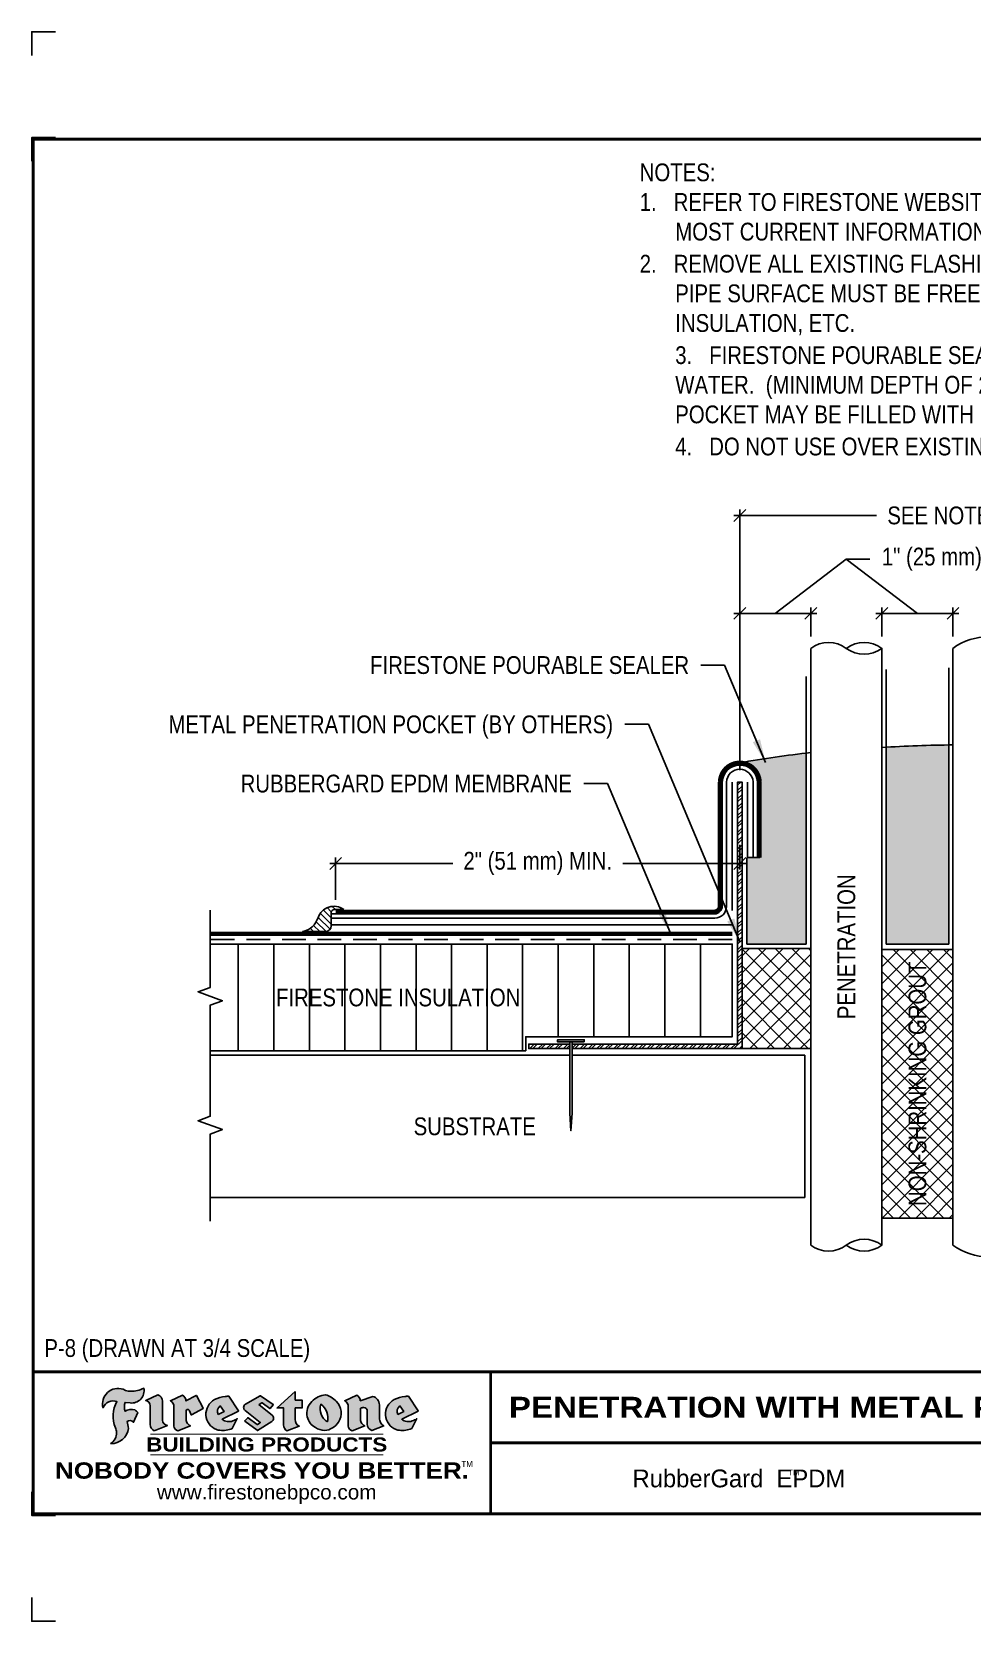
# Model space of a CAD drawing. Header units: inches. Extents: x 165.4 to 185.5, y -283.5 to -266.7.
# Drawn here: x 165.45 to 175.37, y -283.49 to -266.73 of the extents above; entities that cross this region are included whole.
import ezdxf
from ezdxf.enums import TextEntityAlignment as Align

# ---------------------------------------------------------------- set-up
doc = ezdxf.new("R2010")
doc.units = ezdxf.units.IN
doc.header["$MEASUREMENT"] = 0
doc.linetypes.add('HIDDEN', pattern=[0.375, 0.25, -0.125])
doc.layers.get('0').update_dxf_attribs({"linetype": 'CONTINUOUS'})
doc.layers.get('DEFPOINTS').update_dxf_attribs({"linetype": 'CONTINUOUS'})
for name, color, linetype in [('FSBP-ACCESSORY-OTHER', 7, 'CONTINUOUS'), ('FSBP-ADHESIVE', 1, 'HIDDEN'), ('FSBP-ANNO-NOTE', 7, 'CONTINUOUS'), ('FSBP-INSULATION', 7, 'CONTINUOUS'), ('FSBP-MEMBRANE', 7, 'CONTINUOUS'), ('FSBP-OTHER', 7, 'CONTINUOUS'), ('FSBP-SEALANTS', 1, 'CONTINUOUS'), ('FSBP-SUBSTRATE-GENERIC', 9, 'CONTINUOUS'), ('FSBP-TTLB', 7, 'CONTINUOUS'), ('FSBP-TTLB-BORDER', 7, 'CONTINUOUS'), ('FSBP-TTLB-TEXT', 7, 'CONTINUOUS')]:
    doc.layers.add(name, color=color, linetype=linetype)
doc.styles.add('FSBP_ARIAL', font='arial.ttf')
doc.styles.add('FSBP_ARIAL_BOLD', font='')
doc.styles.add('FSBP_ARIAL_NAR', font='ARIALN.TTF')
doc.styles.add('FSBP_BANKGOTHIC', font='bgothm.ttf')
doc.styles.get('FSBP_ARIAL_BOLD').set_extended_font_data('Arial Black')
doc.linetypes.add('ZIGZAG', pattern='A,0.0001,-0.2,[131,ltypeshp.shx,S=0.2,R=0,X=-0.2,Y=0],-0.4,[131,ltypeshp.shx,S=0.2,R=180,X=0.2,Y=0],-0.2', length=0.8001)
doc.dimstyles.new('FSBP-DIM', dxfattribs={"dimtxt": 0.1875, "dimasz": 0.125, "dimexe": 0.0625, "dimexo": 0.125, "dimgap": 0.125, "dimtad": 0, "dimdec": 0, "dimzin": 1, "dimdsep": 46, "dimlunit": 4, "dimtxsty": 'FSBP_ARIAL_NAR', "dimblk": 'OBLIQUE', "dimcen": 0.09375, "dimdle": 0.0625, "dimclrd": 256, "dimclre": 256, "dimclrt": 256, "dimadec": 0, "dimazin": 0, "dimtfac": 1, "dimtdec": 0, "dimtmove": 1, "dimatfit": 3, "dimfxl": 1, "dimtolj": 1, "dimtzin": 0, "dimlwd": -1, "dimlwe": -1, "dimarcsym": 0})
doc.dimstyles.new('FSBP-LEADER', dxfattribs={"dimtxt": 0.1875, "dimasz": 0.25, "dimexe": 0.0625, "dimexo": 0.125, "dimgap": 0.125, "dimtad": 0, "dimtih": 1, "dimtoh": 1, "dimdec": 4, "dimzin": 0, "dimdsep": 46, "dimlunit": 4, "dimtxsty": 'FSBP_ARIAL_NAR', "dimcen": 0.09375, "dimclrd": 256, "dimclre": 256, "dimclrt": 256, "dimadec": 0, "dimazin": 0, "dimtfac": 1, "dimtdec": 4, "dimtofl": 0, "dimtmove": 0, "dimatfit": 3, "dimfxl": 1, "dimtolj": 1, "dimtzin": 0, "dimlwd": -1, "dimlwe": -1, "dimarcsym": 0})

# ---------------------------------------------------------------- blocks, each defined once
blk = doc.blocks.new('TTLB-EPDM_1')
at = {"layer": 'FSBP-TTLB-TEXT'}
h = blk.add_hatch(color=1, dxfattribs=at)
edge = h.paths.add_edge_path()
edge.add_arc((1.037309769669573, -0.1982514792917306), 0.1319107607348553, 264.0410451462098, 370.3106169565175)
edge.add_arc((1.027551646585694, 0.1214293576525799), 0.3273056962876235, 270.05058356628535, 295.23459397187514, ccw=False)
edge.add_arc((1.022801957313345, -0.06680179986895154), 0.1391656561713503, 249.3281275763668, 272.0749124149863, ccw=False)
edge.add_line((0.9736743133014443, -0.1970076156048179), (0.9474927838574558, -0.1852745150568325))
edge.add_arc((0.8939498971398288, -0.3394262635682071), 0.1631857907024099, 70.84590087378872, 194.3325259843273)
edge.add_arc((0.8444260109029493, -0.4259936440910768), 0.1179914261095279, 70.96950098067128, 156.9641407594482, ccw=False)
edge.add_arc((1.153141409296894, -0.4684497516079468), 0.3110405457095052, 150.3231137483159, 203.2084295854517)
edge.add_arc((0.7562495500622943, -0.6412608153899899), 0.1218587156617311, 0.8849157075190988, 24.34668939894999, ccw=False)
edge.add_arc((0.7493781665697374, -0.6475258110744375), 0.1289731377238325, -58.36655102076742, 3.6216782311386737, ccw=False)
edge.add_arc((0.8256699029544474, -0.5792158350996106), 0.1783301886510354, 267.2205474105585, 354.1381621173521)
edge.add_arc((0.7903121048625305, -0.6011409294291745), 0.212787892960859, 0.9996158580669322, 21.00503380861244)
edge.add_arc((1.01880712263941, -0.5666691048185161), 0.05136395668415847, 40.82117713173261, 125.52727787225791, ccw=False)
edge.add_line((1.057676976260041, -0.5330924682126437), (1.102776947655911, -0.4308018311949837))
edge.add_arc((1.040858222524664, -0.4699705673995949), 0.07326744446031509, 32.31675181867256, 66.31481236598174)
edge.add_arc((1.032262518825329, -0.5063316993097662), 0.1102246948011782, 69.8179132332389, 125.254734720681)
edge.add_arc((1.127708877207287, -0.368959353531244), 0.1659710644737306, 164.1569669952081, 196.5811013160487, ccw=False)
edge.add_line((0.9680425188342383, -0.3236487780942383), (1.023615334387159, -0.3294494641845773))
h = blk.add_hatch(color=1, dxfattribs=at)
edge = h.paths.add_edge_path()
edge.add_line((1.275239419159561, -0.6223407783464694), (1.415345367376062, -0.5660418822574371))
edge.add_arc((1.421019305783958, -0.5090099247487757), 0.05731350411836949, 181.9717871001989, 264.31851000495806, ccw=False)
edge.add_line((1.363739737527226, -0.5109819325197265), (1.363412352251203, -0.3102363679013962))
edge.add_arc((1.294263659668751, -0.3103491388303989), 0.06914878453844908, 0.0934405599591014, 72.42834396969012)
edge.add_line((1.315139561173908, -0.2444268274366692), (1.186839444240604, -0.3024209471341379))
edge.add_arc((1.175246268095289, -0.3585110609420917), 0.05727567197445628, -0.017399788185912257, 78.322067691347, ccw=False)
edge.add_line((1.232521937428658, -0.3585284546236807), (1.232574268422297, -0.555126496687123))
edge.add_arc((1.305699496415486, -0.5558575689677219), 0.07312888236350451, 179.4272023230205, 245.3845503102953)
h = blk.add_hatch(color=1, dxfattribs=at)
edge = h.paths.add_edge_path()
edge.add_line((1.792026821926584, -0.3839679064720229), (1.722158956877934, -0.2518542302253621))
edge.add_arc((1.720119655279638, -0.2529327078887852), 0.002306916790721817, 27.87197133405656, 117.3766794470751)
edge.add_line((1.719058846382097, -0.250884159729182), (1.610638460368705, -0.3070279753467702))
edge.add_arc((1.547088841662962, -0.3061026658494403), 0.06355635479880145, 359.165808011073, 425.8793658831422)
edge.add_line((1.573061729235633, -0.2480956029480268), (1.446879247402876, -0.3051325108639702))
edge.add_arc((1.407812067100189, -0.370357133046621), 0.07602957263902092, -3.441403975725109, 59.07992244284969, ccw=False)
edge.add_line((1.483704536400296, -0.3749210150788969), (1.483704536400296, -0.5723838140635706))
edge.add_arc((1.54053746518044, -0.568254406115083), 0.05698275005415228, 184.1557352478595, 255.3066498366543)
edge.add_line((1.526084036778343, -0.6233736605654059), (1.657291340682093, -0.570650514527486))
edge.add_arc((1.688298576827198, -0.5021390388423987), 0.0752015358480571, 207.5160880841914, 245.649226723163, ccw=False)
edge.add_arc((1.721050197024907, -0.4914488168456328), 0.1093332836229113, 179.4823365255141, 204.5537900001094, ccw=False)
edge.add_line((1.611721375809452, -0.4904610114968335), (1.611721375809452, -0.4126404716788983))
edge.add_arc((1.628589765097195, -0.414159299036043), 0.01693662875851176, 28.356188110622725, 174.8549701683585, ccw=False)
edge.add_arc((1.627340435522395, -0.4197189881350504), 0.02111886817708033, 22.216893572439517, 40.10213956426492, ccw=False)
edge.add_line((1.646891420738257, -0.4117336534413738), (1.666638796144639, -0.4549750258192233))
edge.add_arc((1.668737246926742, -0.4540167099035481), 0.002306916790685496, 204.545128184284, 299.6323508190091)
edge.add_line((1.669877862091766, -0.4560219186518992), (1.791128135493295, -0.3870515928837648))
edge.add_line((1.791128135493295, -0.3870515928837648), (1.792026821926584, -0.3839679064720229))
h = blk.add_hatch(color=1, dxfattribs=at)
h.paths.add_polyline_path([(2.063388732080512, -0.2583237030618903, 0.02524281661523788), (2.025024361750752, -0.2610532129309178, 0.1213611957758757), (1.901773912052249, -0.3008158885520373, 0.6151668103976068), (1.93274136141747, -0.6099060679591872, 0.05306812109568645), (1.967936229862175, -0.617865745600497, 0.1150932231766138), (2.099126721549737, -0.5994933789882708), (2.151195569562105, -0.4944891916583316, -0.08755405562188731), (2.104230609512001, -0.5187113292177372, -0.265591761123442), (1.992692314386659, -0.5010701623316862), (2.165347897647223, -0.4141184325909109, 0.4518949533370738), (2.166222728871162, -0.4107679608846269)])
h.paths.add_polyline_path([(2.014217313945437, -0.4188965037300676), (1.951113654018855, -0.4515330109460507, -0.3720533890450154), (1.973177450672722, -0.3607130665457561)], flags=16)
h = blk.add_hatch(color=1, dxfattribs=at)
edge = h.paths.add_edge_path()
edge.add_arc((2.260407392426802, -0.3775796671688782), 0.04152450223225729, 123.20805433950699, 232.2027298779723, ccw=False)
edge.add_line((2.237665217914071, -0.3428366421988329), (2.393535971665983, -0.2540943745380986))
edge.add_arc((2.394677353533142, -0.2560991469722482), 0.002306916790741334, 55.64644466176611, 119.65426054492559, ccw=False)
edge.add_line((2.395979141996861, -0.2541946229174954), (2.531809646140459, -0.3470380726374032))
edge.add_arc((2.530468902927946, -0.3489153772789875), 0.002306916790700397, -42.731101238422525, 54.4661353739603, ccw=False)
edge.add_line((2.532163440279987, -0.3504807552658491), (2.498457913851155, -0.3869673252714421))
edge.add_arc((2.496763376499139, -0.3854019472845934), 0.002306916790672934, 233.7527076894875, 317.26889876138785, ccw=False)
edge.add_line((2.495399362263356, -0.38726241234572), (2.413849913492982, -0.3274738082119626))
edge.add_arc((2.412485899257181, -0.3293342732731342), 0.002306916790720064, 53.75270768979358, 124.4135619297835)
edge.add_line((2.41118211687575, -0.3274311136421062), (2.382933981293377, -0.346782838468144))
edge.add_arc((2.38423776367478, -0.3486859980991606), 0.002306916790694898, 124.4135619293799, 231.8459020253626)
edge.add_line((2.382812599816248, -0.3505000469010184), (2.519899969301207, -0.4581994452042721))
edge.add_arc((2.494247019847682, -0.4908523236374461), 0.04152450223225742, -55.21225898295222, 51.84590202520428, ccw=False)
edge.add_line((2.517938320565804, -0.5249552055672808), (2.364434947484597, -0.6179520922513717))
edge.add_arc((2.36323960192349, -0.6159790200102006), 0.002306916790726996, 233.2955624372927, 301.20872157023314, ccw=False)
edge.add_line((2.361860787187538, -0.6178285429225383), (2.231266621301074, -0.5204709167214361))
edge.add_arc((2.232647938930649, -0.5186232623475259), 0.002306916790697672, 135.5134179846393, 233.21798691998708, ccw=False)
edge.add_line((2.231002150870836, -0.5170067083764565), (2.262839375599356, -0.4845937328397696))
edge.add_arc((2.264485163659225, -0.4862102868108537), 0.002306916790748497, 53.0352839999411, 135.513417985369, ccw=False)
edge.add_line((2.265872365996302, -0.4843670465239001), (2.361834678328762, -0.5565872257804898))
edge.add_arc((2.363221880665761, -0.5547439854936304), 0.002306916790627066, 233.0352840000685, 302.2362632414394)
edge.add_line((2.36445241715569, -0.5566953042850713), (2.39428499383348, -0.5378823484768844))
edge.add_arc((2.393054457343549, -0.5359310296853765), 0.002306916790685166, 302.2362632406177, 412.2027298768422)
edge.add_line((2.394468296066179, -0.5341081404551886), (2.234958295420142, -0.4103916733127022))
h = blk.add_hatch(color=1, dxfattribs=at)
edge = h.paths.add_edge_path()
edge.add_line((2.763460561272041, -0.2072496393923444), (2.763460561272041, -0.2969520779963801))
edge.add_arc((2.765767478062699, -0.2969520779963943), 0.00230691679065842, 179.9999999996471, 269.9999999996471)
edge.add_line((2.765767478062685, -0.2992589947870528), (2.835417693520355, -0.2992589947870528))
edge.add_arc((2.835417693520355, -0.3015659115777538), 0.002306916790701052, 0, 90, ccw=False)
edge.add_line((2.837724610311056, -0.3015659115777538), (2.837724610311056, -0.3790761307453892))
edge.add_arc((2.83541769352037, -0.3790761307453749), 0.002306916790686842, 269.99999999964706, 359.99999999964706, ccw=False)
edge.add_line((2.835417693520355, -0.3813830475360618), (2.765767478062685, -0.3813830475360618))
edge.add_arc((2.765767478062699, -0.3836899643267202), 0.00230691679065842, 90.00000000035294, 180.0000000003529)
edge.add_line((2.763460561272041, -0.3836899643267344), (2.763460561272041, -0.5033995910642801))
edge.add_arc((2.836735953378943, -0.5071368822038516), 0.07337063740681413, 177.0802527808789, 245.3249543133826)
edge.add_line((2.806105814540615, -0.5738080530967267), (2.674529557384915, -0.6226036013049594))
edge.add_arc((2.708610405062069, -0.564298408791804), 0.06753517344606039, 177.0345319916277, 239.6926428024901, ccw=False)
edge.add_line((2.641165668230087, -0.560804539009709), (2.641165668230087, -0.3836899643267344))
edge.add_arc((2.638858751439429, -0.3836899643267202), 0.00230691679065842, 359.9999999996471, 449.999999999647)
edge.add_line((2.638858751439443, -0.3813830475360618), (2.572857950769389, -0.3813830475360618))
edge.add_line((2.572857950769389, -0.3813830475360618), (2.763460561272041, -0.2072496393923444))
h = blk.add_hatch(color=1, dxfattribs=at)
edge = h.paths.add_edge_path(flags=16)
edge.add_arc((2.940363509127394, -0.4847985213681437), 0.1684614578629418, 344.5558804047865, 417.0140046669545)
edge.add_arc((3.194458079644619, -0.3883534532477785), 0.1684614578629414, 164.5558804047864, 237.0140046669546)
edge = h.paths.add_edge_path()
edge.add_arc((3.069375116502199, -0.4399344555144872), 0.1828726885096673, 136.0914512150047, 191.213418978326)
edge.add_arc((3.064939550433406, -0.4318234379590333), 0.1803148804748503, 194.0167254156723, 240.6663730831859)
edge.add_arc((3.098047041778981, -0.3845058757092554), 0.2378525180183701, 239.2975390661776, 264.2889872773176)
edge.add_arc((3.04884478212623, -0.4190232383793012), 0.203760689247156, 277.1986764832036, 326.503572961274)
edge.add_arc((3.077739326803546, -0.4341046616465112), 0.171374865791709, 325.3768876809902, 406.3828327799087)
edge.add_arc((3.011839488065919, -0.4896144380417797), 0.2571945645850002, 44.28462553519766, 73.82901434867304)
edge.add_arc((3.117152499586992, -0.4983433120546693), 0.2579560664039132, 97.50292863483666, 134.1039137579027)
h = blk.add_hatch(color=1, dxfattribs=at)
edge = h.paths.add_edge_path()
edge.add_line((3.322690228557462, -0.5721896537377091), (3.322690228557462, -0.3749210150788969))
edge.add_arc((3.246797759257384, -0.3703571330465745), 0.076029572638996, 356.5585960242387, 419.0799224428129)
edge.add_line((3.285864939560099, -0.3051325108639702), (3.412047421392799, -0.2480956029480268))
edge.add_arc((3.386074533820159, -0.3061026658494941), 0.06355635479883807, 0.3962622833877276, 65.87936588318718, ccw=False)
edge.add_line((3.449629368605429, -0.3056631084210863), (3.580526418688805, -0.2593848434574539))
edge.add_arc((3.555744121700958, -0.3530904070730321), 0.09692726601172152, 2.366977007666776, 75.18615851992018, ccw=False)
edge.add_line((3.652588689330287, -0.3490873311063041), (3.652588689330287, -0.4883770011386872))
edge.add_arc((3.761877549389556, -0.4914934052703811), 0.1093332836229047, 178.3666365323574, 204.5537900000422)
edge.add_arc((3.729125929191727, -0.5021836272670953), 0.07520153584796169, 207.5160880841711, 245.2240541443093)
edge.add_line((3.697611150971852, -0.5704631245385627), (3.572585913552643, -0.6207021253773775))
edge.add_arc((3.59534718600759, -0.5526356419907701), 0.07177131519198746, 180.3328587115751, 251.51018566665869, ccw=False)
edge.add_line((3.523577081955409, -0.5530525936986663), (3.523577081955409, -0.4153032515383615))
edge.add_arc((3.486319529276879, -0.4148773504126441), 0.0372599868942854, 359.3450650296066, 449.0500281941028)
edge.add_arc((3.482769874121713, -0.4419622099033496), 0.06447454900600783, 86.29402372314017, 119.8211331593848)
edge.add_line((3.450707067966732, -0.3860252459975726), (3.450707067966732, -0.4904610114968335))
edge.add_arc((3.560035889182251, -0.491448816845647), 0.1093332836229751, 179.4823365255069, 204.5537900001023)
edge.add_arc((3.527284268984408, -0.5021390388424952), 0.07520153584796385, 207.5160880841699, 245.6492267231416)
edge.add_line((3.496277032839316, -0.570650514527486), (3.365069728935509, -0.6233736605654059))
edge.add_arc((3.37950248606194, -0.5682868177318081), 0.05694615642555727, 183.9298782390169, 255.318496325343, ccw=False)
h = blk.add_hatch(color=1, dxfattribs=at)
h.paths.add_polyline_path([(3.957695472291277, -0.2583237030618903, 0.02524281661523822), (3.919331101961575, -0.2610532129309178, 0.1085638477195505), (3.807890832595604, -0.2939221658134414, 0.6425897848490651), (3.827048101628293, -0.6099060679591872, 0.05306812109569052), (3.862242970072884, -0.617865745600497, 0.1150932231766133), (3.993433461760503, -0.5994933789882708), (4.045502309772871, -0.4944891916583316, -0.08755405562189084), (3.998537349722767, -0.5187113292177372, -0.2655917611234366), (3.886999054597368, -0.5010701623316862), (4.059654637857989, -0.4141184325909109, 0.4518949533370731), (4.060529469081928, -0.4107679608846269)])
h.paths.add_polyline_path([(3.90852405415626, -0.4188965037300676), (3.845420394229677, -0.4515330109460507, -0.3720533890450147), (3.867484190883488, -0.3607130665457561)], flags=16)
at = {"layer": 'DEFPOINTS', "linetype": 'Continuous', "ltscale": 1.75}
for points in [[(-0.015625, 13.88083333333333), (-0.015625, 14.13083333333333), (0.234375, 14.13083333333333)], [(-0.015625, -2.380833333333342), (-0.015625, -2.630833333333342), (0.234375, -2.630833333333342)]]:
    blk.add_lwpolyline(points, dxfattribs=at)
at = {"layer": 'DEFPOINTS', "color": 1}
for points in [[(0.234375, 13.015625), (-0.015625, 13.015625), (-0.015625, 12.765625)], [(0.234375, -1.515625), (-0.015625, -1.515625), (-0.015625, -1.265625)]]:
    blk.add_lwpolyline(points, dxfattribs=at)
at = {"layer": 'FSBP-TTLB', "const_width": 0.03125}
for points in [[(0, 0), (0, -1.5), (20, -1.5), (20, 0), (0, 0)], [(4.825208527206769, 0), (4.825208527206769, -0.75)], [(4.825208527206769, -0.75), (15.84028770518938, -0.75)], [(4.825208527206769, -0.75), (4.825208527206769, -1.5)]]:
    blk.add_lwpolyline(points, dxfattribs=at)
at = {"layer": 'FSBP-TTLB-BORDER', "const_width": 0.03125}
blk.add_lwpolyline([(20, 0), (20, 13), (0, 13), (0, 0)], dxfattribs=at)
at = {"layer": 'FSBP-TTLB-TEXT', "color": 1}
blk.add_line((0.7358432058323388, -0.379822754145593), (0.7358432058323388, -0.379822754145593), dxfattribs=at)
for points in [[(1.023615323725323, -0.3294494630716969, 0.5000510906601082), (1.167090420776901, -0.1746414942047778, -0.1103304102359608), (1.027840608309816, -0.2058762110801382, -0.09957876667165425), (0.9736743133014443, -0.1970076156048179), (0.9474927838574558, -0.1852745150568325, 0.5978159689075124), (0.7358432058323388, -0.379822754145593, -0.3938834584182213), (0.8828996422548698, -0.3144510229727047, 0.2349406564350952), (0.86727108227484, -0.5910237178633082, -0.1027304183841549), (0.8780937320133262, -0.6393788197974146, -0.2772692352614086), (0.8170223912655956, -0.7573362346216896, 0.3985429150902959), (1.003067614090241, -0.5974286950643517, 0.0875124847930418), (0.9889600163401155, -0.5248671157293501, -0.3874031597924062), (1.057676976260041, -0.5330924682126437), (1.102776947655911, -0.4308018311949837, 0.1494423498871741), (1.07029056398062, -0.4028746979725923, 0.2467195073738216), (0.9686394281704906, -0.4163228904100862, -0.1424285161541127), (0.9680425188342383, -0.3236487780942383), (1.023615334387159, -0.3294494641845773)], [(2.166222728871162, -0.4107679608846269), (2.063388732080512, -0.2583237030618903, 0.02524281661523788), (2.025024361750752, -0.2610532129309178, 0.1085638477195265), (1.913584092384895, -0.2939221658134414, 0.6425897848491228), (1.93274136141747, -0.6099060679591872, 0.05306812109568648), (1.967936229862175, -0.617865745600497, 0.1150932231766137), (2.099126721549737, -0.5994933789882708), (2.151195569562105, -0.4944891916583316, -0.0875540556218873), (2.104230609512001, -0.5187113292177372, -0.2655917611234418), (1.992692314386659, -0.5010701623316862), (2.165347897647223, -0.4141184325909109)], [(2.763460561272041, -0.2072496393923444), (2.763460561272041, -0.2969520779963801, 0.4142135623730958), (2.765767478062685, -0.2992589947870528), (2.835417693520355, -0.2992589947870528, -0.414213562373095), (2.837724610311056, -0.3015659115777538), (2.837724610311056, -0.3790761307453892, -0.4142135623730938), (2.835417693520355, -0.3813830475360618), (2.765767478062685, -0.3813830475360618, 0.4142135623730958), (2.763460561272041, -0.3836899643267344), (2.763460561272041, -0.5033995910642801, 0.3068985753588853), (2.806105814540615, -0.5738080530967267), (2.674529557384915, -0.6226036013049594, -0.2804194150632976), (2.641165668230087, -0.560804539009709), (2.641165668230087, -0.3836899643267344, 0.414213562373095), (2.638858751439443, -0.3813830475360618), (2.572857950769389, -0.3813830475360618), (2.763460561272041, -0.2072496393923444)], [(4.060529469081928, -0.4107679608846269), (3.957695472291277, -0.2583237030618903, 0.02524281661523788), (3.919331101961575, -0.2610532129309178, 0.1085638477195265), (3.807890832595604, -0.2939221658134414, 0.6425897848491228), (3.827048101628293, -0.6099060679591872, 0.05306812109568648), (3.862242970072884, -0.617865745600497, 0.1150932231766137), (3.993433461760503, -0.5994933789882708), (4.045502309772871, -0.4944891916583316, -0.0875540556218873), (3.998537349722767, -0.5187113292177372, -0.2655917611234418), (3.886999054597368, -0.5010701623316862), (4.059654637857989, -0.4141184325909109)], [(4.059654637857989, -0.4141184325909109, 0.4518949533370731), (4.060529469081928, -0.4107679608846269, 0.4518949533370731)]]:
    blk.add_lwpolyline(points, format="xyb", dxfattribs=at)
for points in [[(1.275239419159561, -0.6223407783464694), (1.415345367376062, -0.5660418822574371, -0.3756100036733062), (1.363739737527226, -0.5109819325197265), (1.363412352251203, -0.3102363679013962, 0.3265360292958048), (1.315139561173908, -0.2444268274366692), (1.186839444240604, -0.3024209471341379, -0.3557863980845349), (1.232521937428658, -0.3585284546236807), (1.232574268422297, -0.555126496687123, 0.2960110723418457)], [(1.792026821926584, -0.3839679064720229), (1.722158956877934, -0.2518542302253621, 0.4116839150163434), (1.719058846382097, -0.250884159729182), (1.610638460368705, -0.3070279753467702, 0.2996033003794034), (1.573061729235633, -0.2480956029480268), (1.446879247402876, -0.3051325108639702, -0.2797757560995365), (1.483704536400296, -0.3749210150788969), (1.483704536400296, -0.5723838140635706, 0.320828638474519), (1.526084036778343, -0.6233736605654059), (1.657291340682093, -0.570650514527486, -0.1679398621276611), (1.621603752698661, -0.5368819723450571, -0.1098333365370753), (1.611721375809452, -0.4904610114968335), (1.611721375809452, -0.4126404716788983, -0.743334502655012), (1.64349420176768, -0.4061152228778298, -0.07819791644735608), (1.646891420738257, -0.4117336534413738), (1.666638796144639, -0.4549750258192233, 0.4404648714563479), (1.669877862091766, -0.4560219186518992), (1.791128135493295, -0.3870515928837648)], [(2.234958295420142, -0.4103916733127022, -0.5150044486718882), (2.237665217914071, -0.3428366421988329), (2.393535971665983, -0.2540943745380986, -0.2867822934100265), (2.395979141996861, -0.2541946229174954), (2.531809646140459, -0.3470380726374032, -0.4515027974650387), (2.532163440279987, -0.3504807552658491), (2.498457913851155, -0.3869673252714421, -0.3814439164929681), (2.495399362263356, -0.38726241234572), (2.413849913492982, -0.3274738082119626, 0.3184718635035665), (2.41118211687575, -0.3274311136421062), (2.382933981293377, -0.346782838468144, 0.5064094529656681), (2.382812599816248, -0.3505000469010184), (2.519899969301207, -0.4581994452042721, -0.5043597839115849), (2.517938320565804, -0.5249552055672808), (2.364434947484597, -0.6179520922513717, -0.3053163970316367), (2.361860787187538, -0.6178285429225383), (2.231266621301074, -0.5204709167214361, -0.4541703869768119), (2.231002150870836, -0.5170067083764565), (2.262839375599356, -0.4845937328397696, -0.3762644290664977), (2.265872365996302, -0.4843670465239001), (2.361834678328762, -0.5565872257804898, 0.3114700032088108), (2.36445241715569, -0.5566953042850713), (2.39428499383348, -0.5378823484768844, 0.520381097387146), (2.394468296066179, -0.5341081404551886)], [(2.937624918725987, -0.3131105398334029, 0.2452625673097023), (2.889993533867141, -0.4754966266250307, 0.2064059665179019), (2.976604338974084, -0.5890186876871866, 0.1094800500670344), (3.074378098474654, -0.6211778035979165, 0.2185147641853038), (3.218764944843201, -0.5314757029352819, 0.3689489483072479), (3.195959963110113, -0.3100352223135445, 0.1296305888694145), (3.0834694040758, -0.242595816912754, 0.1610736375384317)], [(3.322690228557462, -0.5721896537377091), (3.322690228557462, -0.3749210150788969, 0.2797757560995341), (3.285864939560099, -0.3051325108639702), (3.412047421392799, -0.2480956029480268, -0.2937618496109166), (3.449629368605429, -0.3056631084210863), (3.580526418688805, -0.2593848434574539, -0.3288760160581939), (3.652588689330287, -0.3490873311063041), (3.652588689330287, -0.4883770011386872, 0.114762897203527), (3.662431105063263, -0.536926560769686, 0.166032965990522), (3.697611150971852, -0.5704631245385627), (3.572585913552643, -0.6207021253773775, -0.3209557512194564), (3.523577081955409, -0.5530525936986663), (3.523577081955409, -0.4153032515383615, 0.4127061514896111), (3.48693727661589, -0.3776224848030694, 0.1473421876160361), (3.450707067966732, -0.3860252459975726), (3.450707067966732, -0.4904610114968335, 0.1098333365370753), (3.460589444855941, -0.5368819723450855, 0.1679398621276611), (3.496277032839316, -0.570650514527486), (3.365069728935509, -0.6233736605654059, -0.3219729545308964), (3.322690228557462, -0.5721896537377091, 29.1476284739)], [(1.951113654018855, -0.4515330109460507), (2.014217313945437, -0.4188965037300676), (1.973177450672722, -0.3607130665457561, 0.3720533890450154)], [(3.10274193015772, -0.5296595419651595, 0.3271311138286319), (3.032079658614293, -0.3434924326507627, 0.3271311138286322)], [(3.845420394229677, -0.4515330109460507), (3.90852405415626, -0.4188965037300676), (3.867484190883488, -0.3607130665457561, 0.3720533890450154)]]:
    blk.add_lwpolyline(points, format="xyb", close=True, dxfattribs=at)
at = {"layer": 'FSBP-TTLB-TEXT', "const_width": 0.0078125}
for points in [[(1.233926579809207, -0.6584455781731435), (3.691229482685259, -0.6584455781731577)], [(1.233926579809207, -0.8761560960495984), (3.691229482685259, -0.8761560960495842)]]:
    blk.add_lwpolyline(points, dxfattribs=at)
at = {"layer": 'FSBP-TTLB-TEXT', "color": 1}
for centre, start, end in [((1.789987520328282, -0.3850463841354355), 299.6323508193319, 27.87197133380463), ((2.164310260790558, -0.412058050385383), 296.7304547840455, 34.00233684987403)]:
    blk.add_arc(centre, 0.00230691679068068, start, end, dxfattribs=at)
at = {"layer": 'FSBP-TTLB-TEXT', "lineweight": 18, "style": 'FSBP_ARIAL_BOLD'}
blk.add_text('BUILDING PRODUCTS', height=0.1484375, dxfattribs=at).set_placement((2.462578031247233, -0.7673008371113639), align=Align.MIDDLE_CENTER)
at = {"layer": 'FSBP-TTLB-TEXT', "color": 1}
for s, height, style, p in [('NOBODY COVERS YOU BETTER.', 0.171875, 'FSBP_ARIAL_BOLD', (2.412604263603384, -1.041650450587369)), ('TM', 0.0625, 'FSBP_BANKGOTHIC', (4.576671173373001, -0.9725745042934193))]:
    blk.add_text(s, height=height, dxfattribs=dict(at, style=style)).set_placement(p, align=Align.MIDDLE_CENTER)
at = {"layer": 'FSBP-TTLB-TEXT'}
for s, height, style, p in [('RubberGard  EPDM', 0.1875, 'FSBP_BANKGOTHIC', (7.443365678241776, -1.125)), ('TM', 0.0625, 'FSBP_BANKGOTHIC', (8.023397742165457, -1.062518816683806)), ('www.firestonebpco.com', 0.15625, 'FSBP_ARIAL', (2.462578031247233, -1.268657306740124))]:
    blk.add_text(s, height=height, dxfattribs=dict(at, style=style)).set_placement(p, align=Align.MIDDLE_CENTER)
for tag, height, style, p in [('MAXIMUM_WARRANTY', 0.1875, 'FSBP_ARIAL_BOLD', (18.03987100774941, 0.2240244307510579)), ('ACCPT_SYSTEMS', 0.21875, 'FSBP_ARIAL', (12.49438170418193, -1.125))]:
    blk.add_attdef(tag, text='', height=height, dxfattribs=dict(at, style=style)).set_placement(p, align=Align.MIDDLE_LEFT)
for tag, height, style, p in [('DETAIL_DESCP_LINE_1', 0.21875, 'FSBP_ARIAL_BOLD', (10.33118450231211, -0.3736318192489421)), ('ISSUE_REV_DATE', 0.21875, 'FSBP_ARIAL', (16.84069633627263, -0.7282559425942452)), ('DETAIL_NUMBER', 0.4375, 'FSBP_ARIAL', (18.91941590748775, -0.8931630692489421))]:
    blk.add_attdef(tag, text='', height=height, dxfattribs=dict(at, style=style)).set_placement(p, align=Align.MIDDLE_CENTER)
blk = doc.blocks.new('_OBLIQUE')
at = {"color": 0, "linetype": 'ByBlock'}
blk.add_line((-0.5, -0.5), (0.5, 0.5), dxfattribs=at)
blk = doc.blocks.new('*D4')
at = {"layer": 'DEFPOINTS', "color": 0, "transparency": 16777216}
for p in [(172.9163960577777, -272.8594348598785), (173.6643891964226, -273.2285848107795), (172.9163960577777, -274.6378954095821)]:
    blk.add_point(p, dxfattribs=at)
at = {"layer": 'FSBP-ANNO-NOTE', "transparency": 16777216}
for p, q in [((173.2903926271001, -272.8594348598785), (174.0393891964226, -272.2885938534405)), ((174.0393891964226, -272.2885938534405), (174.2893891964226, -272.2885938534405)), ((173.7268891964226, -272.8594348598785), (172.8538960577777, -272.8594348598785)), ((172.9163960577777, -274.5128954095821), (172.9163960577777, -272.7969348598785)), ((173.6643891964226, -273.1035848107795), (173.6643891964226, -272.7969348598785))]:
    blk.add_line(p, q, dxfattribs=at)
at = {"layer": 'FSBP-ANNO-NOTE', "transparency": 16777216, "xscale": 0.125, "yscale": 0.125, "zscale": 0.125, "rotation": 180}
blk.add_blockref('_OBLIQUE', (172.9163960577777, -272.8594348598785), dxfattribs=at)
at = {"layer": 'FSBP-ANNO-NOTE', "transparency": 16777216, "xscale": 0.125, "yscale": 0.125, "zscale": 0.125}
blk.add_blockref('_OBLIQUE', (173.6643891964226, -272.8594348598785), dxfattribs=at)
at = {"layer": 'FSBP-ANNO-NOTE', "transparency": 16777216, "insert": (174.4143891964226, -272.2885938534405), "char_height": 0.1875, "attachment_point": 4, "style": 'FSBP_ARIAL_NAR'}
blk.add_mtext('\\A1;1" (25 mm) MIN.', dxfattribs=at)
blk = doc.blocks.new('*D6')
at = {"layer": 'DEFPOINTS', "color": 0, "transparency": 16777216}
for p in [(172.9163960577777, -275.1770367649661), (172.9163960577777, -275.4962087246801), (168.6527370005076, -276.0058971925836)]:
    blk.add_point(p, dxfattribs=at)
at = {"layer": 'FSBP-ANNO-NOTE', "transparency": 16777216}
for p, q in [((172.9163960577777, -275.3020367649661), (172.9163960577777, -275.5587087246801)), ((168.5902370005076, -275.4962087246801), (169.8877597419666, -275.4962087246801)), ((168.6527370005076, -275.8808971925836), (168.6527370005076, -275.4337087246801)), ((172.9788960577777, -275.4962087246801), (171.6813733163186, -275.4962087246801))]:
    blk.add_line(p, q, dxfattribs=at)
at = {"layer": 'FSBP-ANNO-NOTE', "transparency": 16777216, "xscale": 0.125, "yscale": 0.125, "zscale": 0.125, "rotation": 180}
blk.add_blockref('_OBLIQUE', (168.6527370005076, -275.4962087246801), dxfattribs=at)
at = {"layer": 'FSBP-ANNO-NOTE', "transparency": 16777216, "xscale": 0.125, "yscale": 0.125, "zscale": 0.125}
blk.add_blockref('_OBLIQUE', (172.9163960577777, -275.4962087246801), dxfattribs=at)
at = {"layer": 'FSBP-ANNO-NOTE', "transparency": 16777216, "insert": (170.7845665291426, -275.4962087246801), "char_height": 0.1875, "attachment_point": 5, "style": 'FSBP_ARIAL_NAR'}
blk.add_mtext('\\A1;2" (51 mm) MIN.', dxfattribs=at)
blk = doc.blocks.new('FSBP_HOT-DIPPED-NAIL')
at = {"layer": 'FSBP-ACCESSORY-OTHER'}
blk.add_lwpolyline([(0, 0.1875), (0, -0.1875), (-0.03125, -0.1875), (-0.03125000000005684, 0.1875)], close=True, dxfattribs=at)
blk.add_lwpolyline([(0, 0.015625), (1, 0.015625), (1.25, 0), (1, -0.015625), (0, -0.015625)], dxfattribs=at)
blk = doc.blocks.new('*D7')
at = {"layer": 'DEFPOINTS', "color": 0, "transparency": 16777216}
for p in [(177.4123823350675, -271.8276258956722), (172.9163960577777, -274.6378954095821), (177.4123823350675, -274.6378954095821)]:
    blk.add_point(p, dxfattribs=at)
at = {"layer": 'FSBP-ANNO-NOTE', "transparency": 16777216}
for p, q in [((172.8538960577777, -271.8276258956722), (174.3563443464908, -271.8276258956722)), ((172.9163960577777, -274.5128954095821), (172.9163960577777, -271.7651258956722)), ((177.4748823350675, -271.8276258956722), (175.9724340463544, -271.8276258956722)), ((177.4123823350675, -274.5128954095821), (177.4123823350675, -271.7651258956722))]:
    blk.add_line(p, q, dxfattribs=at)
at = {"layer": 'FSBP-ANNO-NOTE', "transparency": 16777216, "xscale": 0.125, "yscale": 0.125, "zscale": 0.125, "rotation": 180}
blk.add_blockref('_OBLIQUE', (172.9163960577777, -271.8276258956722), dxfattribs=at)
at = {"layer": 'FSBP-ANNO-NOTE', "transparency": 16777216, "xscale": 0.125, "yscale": 0.125, "zscale": 0.125}
blk.add_blockref('_OBLIQUE', (177.4123823350675, -271.8276258956722), dxfattribs=at)
at = {"layer": 'FSBP-ANNO-NOTE', "transparency": 16777216, "insert": (175.1643891964226, -271.8276258956722), "char_height": 0.1875, "attachment_point": 5, "style": 'FSBP_ARIAL_NAR'}
blk.add_mtext('\\A1;SEE NOTE #5', dxfattribs=at)

msp = doc.modelspace()

# ---------------------------------------------------------------- hatches: boundary and pattern name
at = {"layer": 'FSBP-ACCESSORY-OTHER'}
h = msp.add_hatch(dxfattribs=at)
h.set_pattern_fill('STEEL', color=256, scale=0.5, style=0)
h.set_pattern_definition([(45, (-88.28443817904713, -125.8139961753519), (-0.04419417382415922, 0.04419417382415922), []), (45, (-88.28443817904713, -125.7827461753519), (-0.04419417382415922, 0.04419417382415922), [])])
h.paths.add_polyline_path([(172.9398335577777, -274.6378954095821), (172.8929585577777, -274.6378954095821), (172.8929585577777, -277.4021929981318), (171.146813511779, -277.4021929981318), (171.146813511779, -277.4490679981318), (172.9398335577777, -277.4490679981318)])
h.paths.add_polyline_path([(171.123376011779, -277.4021929981318), (170.6898335577777, -277.4021929981318), (170.6898335577777, -277.4490679981318), (171.123376011779, -277.4490679981318)])
at = {"layer": 'FSBP-INSULATION'}
h = msp.add_hatch(dxfattribs=at)
h.set_pattern_fill('LINE', color=256, scale=3, angle=90, style=0)
h.set_pattern_definition([(90, (6.252776074688882e-13, -74.29147171961606), (-0.375, 2.296136913416957e-17), [])])
h.paths.add_polyline_path([(167.3294074862921, -276.3472553161328), (167.329407486292, -276.8969239409142), (167.4581954903289, -276.9437989409142), (167.329407486292, -276.9906739409142), (167.329407486292, -277.4722553161327), (170.6585835577776, -277.4722553161326), (170.6585835577777, -277.3240679981317), (172.8367602271367, -277.3240679981318), (172.8367602271367, -276.3472553161328)])
h.paths.add_polyline_path([(167.9748716184612, -277.0552085050823), (170.6495603974516, -277.0552085050823), (170.6495603974516, -276.7641742281382), (167.9748716184612, -276.7641742281382)], flags=24)
at = {"layer": 'FSBP-OTHER'}
h = msp.add_hatch(dxfattribs=at)
h.set_pattern_fill('ANSI37', color=256, style=0)
h.set_pattern_definition([(45, (6.252776074688882e-13, -74.29147171961606), (-0.08838834764831843, 0.08838834764831845), []), (135, (6.252776074688882e-13, -74.29147171961606), (-0.08838834764831845, -0.08838834764831843), [])])
h.paths.add_polyline_path([(173.6643891964226, -276.3932711464447), (172.9398335577776, -276.3932711464447), (172.9398335577777, -277.4490679981318), (173.6643891964226, -277.4490679981318)])
h.paths.add_polyline_path([(175.1643891964225, -276.403891608569), (174.4143891964226, -276.403891608569), (174.4143891964226, -279.2359600251089), (175.1643891964226, -279.2359600251089)])
h.paths.add_polyline_path([(177.3889448350675, -276.3932711464447), (176.6643891964226, -276.3932711464447), (176.6643891964226, -277.4490679981318), (177.3889448350676, -277.4490679981318)])
h.paths.add_polyline_path([(174.9349063348946, -279.1570144082441), (174.9349063348946, -276.4828372254337), (174.6438720579505, -276.4828372254337), (174.6438720579505, -279.1570144082441)], flags=24)
at = {"layer": 'FSBP-SEALANTS'}
h = msp.add_hatch(dxfattribs=at)
h.set_pattern_fill('AR-SAND', color=256, scale=0.025, style=0)
h.set_pattern_definition([(37.50000000000001, (6.821210263296962e-13, -69.041471719616), (-0.001574833952740204, 0.04817059422532897), [0, -0.03800000000000001, 0, -0.0425, 0, -0.040625]), (7.499999999999999, (6.821210263296962e-13, -69.041471719616), (0.04424441763169318, 0.07055365163074351), [0, -0.0205, 0, -0.03425, 0, -0.013125]), (327.5, (-0.03074999999931788, -69.041471719616), (0.07785354654378739, 0.0001414763384241069), [0, -0.0125, 0, -0.04500000000000001, 0, -0.05875]), (317.5, (-0.03074999999931788, -69.041471719616), (0.07515316511430735, 0.02194188912335623), [0, -0.00625, 0, -0.0295, 0, -0.03375])])
h.paths.add_polyline_path([(173.6175141964222, -274.332171182925, 0.0116193711567215), (172.9159876912054, -274.4351092917116, -0.4043529632908648), (173.1243891964226, -274.6365866355372), (173.1243891964225, -275.4347704095821), (172.9909098003434, -275.4347704095821), (172.9909098003433, -276.3472553161326), (173.6175141964223, -276.3472553161326)])
h.paths.add_polyline_path([(175.1219768824038, -274.2474351105428, 0.01228106908814885), (174.4584104899236, -274.2705109561005), (174.4584104899236, -276.3472553161326), (175.1219768824039, -276.3472553161326)])
h.paths.add_polyline_path([(177.2043891964225, -274.6365866355363, -0.4043529632895168), (177.4127907016396, -274.4351092917116, 0.0117401697644392), (176.7039478039421, -274.33127252776), (176.7039478039422, -276.3472553161328), (177.3395402315683, -276.3472553161328), (177.3395402315683, -275.4347704095821), (177.2043891964227, -275.4347704095821)])
h = msp.add_hatch(dxfattribs=at)
h.set_pattern_fill('ANSI31', color=256, scale=0.375, angle=90, style=0)
h.set_pattern_definition([(135, (20.23333198764195, -16.9914874450962), (-0.03314563036811942, -0.03314563036811941), [])])
edge = h.paths.add_edge_path()
edge.add_line((168.7374417780192, -275.9824596925836), (168.6371120005076, -275.9824596925836))
edge.add_arc((168.6371120005076, -276.0137096925836), 0.03125, 90, 180)
edge.add_line((168.6058620005076, -276.0137096925836), (168.6058620005076, -276.1533971925836))
edge.add_arc((168.5433620005076, -276.1533971925836), 0.0625, -89.99999999997402, 0, ccw=False)
edge.add_line((168.5433620005076, -276.2158971925836), (168.3039341761859, -276.2158971925836))
edge.add_arc((168.2576187752126, -276.000952522378), 0.2198779834751552, 282.1599411504431, 341.8454340414346)
edge.add_arc((168.6337490616692, -276.1248256280657), 0.1761256341641532, 53.93214887801912, 161.6790738367775, ccw=False)

# ---------------------------------------------------------------- linework, layer by layer
at = {"layer": 'FSBP-ACCESSORY-OTHER'}
msp.add_line((172.9398335577777, -276.1378954095821), (172.9398335577777, -276.1378954095821), dxfattribs=at)
for points in [[(171.146813511779, -277.4021929981318), (172.8929585577777, -277.4021929981318), (172.8929585577777, -274.6378954095821), (172.9398335577777, -274.6378954095821), (172.9398335577777, -277.4490679981318), (171.146813511779, -277.4490679981318)], [(171.123376011779, -277.4490679981318), (170.6898335577777, -277.4490679981318), (170.6898335577777, -277.4021929981318), (171.123376011779, -277.4021929981318)]]:
    msp.add_lwpolyline(points, dxfattribs=at)
at = {"layer": 'FSBP-ADHESIVE', "linetype": 'ZIGZAG', "ltscale": 0.17}
for p, q in [((173.6175141964223, -276.3472553161326), (173.6175141964221, -273.5234343800012)), ((174.4584104899236, -276.3472553161326), (174.4584104899236, -273.4502429572235)), ((175.1219768824039, -276.3472553161326), (175.1219768824037, -273.4328233046093)), ((172.8367602271367, -274.6378954095821), (172.8367602271367, -275.9939309338812)), ((172.998761483428, -274.6378954095821), (172.998761483428, -275.4368982855608)), ((172.9909098003433, -276.3472553161326), (172.9909098003434, -275.4368982855608)), ((172.8367602271367, -276.1455846925836), (168.6058620005076, -276.1455846925843)), ((172.9909098003435, -276.3472553161326), (173.6175141964223, -276.3472553161326)), ((174.4584104899237, -276.3472553161326), (175.1219768824037, -276.3472553161326))]:
    msp.add_line(p, q, dxfattribs=at)
at = {"layer": 'FSBP-ADHESIVE', "linetype": 'HIDDEN'}
msp.add_line((172.8367602271367, -276.3003803161326), (167.3294074862921, -276.3003803161328), dxfattribs=at)
at = {"layer": 'FSBP-ANNO-NOTE'}
for p, q in [((174.7893891964227, -272.8594348598785), (174.0393891964226, -272.2885938534405)), ((174.3518891964227, -272.8594348598785), (175.2268891964227, -272.8594348598785)), ((174.4143891964227, -273.1035848107795), (174.4143891964227, -272.7969348598785)), ((175.1643891964227, -273.1035848107795), (175.1643891964227, -272.7969348598785)), ((172.3811837808588, -273.4042939174146), (172.3811837808588, -273.4042939174146))]:
    msp.add_line(p, q, dxfattribs=at)
at = {"layer": 'FSBP-INSULATION'}
msp.add_lwpolyline([(167.3294074862921, -275.9893346925836), (167.329407486292, -276.8031739409142), (167.2006194822551, -276.8500489409142), (167.4581954903289, -276.9437989409142), (167.329407486292, -276.9906739409142), (167.329407486292, -277.4722553161328), (170.6585835577777, -277.4722553161326), (170.6585835577777, -277.3240679981318), (172.8367602271367, -277.3240679981318), (172.8367602271367, -276.3472553161328), (167.3294074862921, -276.3472553161328)], dxfattribs=at)
at = {"layer": 'FSBP-MEMBRANE'}
msp.add_line((173.1009516964226, -274.6339191486911), (173.1009516964226, -274.6339191486911), dxfattribs=at)
msp.add_lwpolyline([(172.7310236859889, -274.6378954095821), (172.7310236859888, -275.9493346925835, -0.3865336461418672), (172.6496128804936, -276.0293346925836), (168.6058620005076, -276.0293346925836), (168.6058620005076, -276.0743346925836), (172.6510236859889, -276.0743346925836, 0.414213562373095), (172.7760236859889, -275.9493346925836), (172.7760236859889, -274.6378954095821, -0.9577304969044798), (173.0559516964225, -274.6365866355363), (173.0559516964225, -275.4347704095821), (173.1009516964225, -275.4347704095821), (173.1009516964226, -274.6365866355363, 0.9660962379874981)], format="xyb", close=True, dxfattribs=at)
msp.add_lwpolyline([(173.1243891964225, -275.4347704095821, 0.046875, 0.046875, 0), (173.1243891964226, -274.6365866355363, 0.046875, 0.046875, 0.9667748974035473), (172.7075861859888, -274.6365866355363, 0.046875, 0.046875, 0), (172.7075861859888, -274.6378954095821, 0.046875, 0.046875, 0), (172.7075861859888, -275.8726211730738, 0.046875, 0.046875, 0), (172.7075861859888, -275.9486195741034, 0.046875, 0.046875, -0.3817299908454134), (172.6491192915727, -276.0058971925836, 0.046875, 0.046875, 0), (172.6100172765331, -276.0058971925836, 0.046875, 0.046875, 0), (168.6527370005076, -276.0058971925836, 0, 0, 0)], format="xyseb", dxfattribs=at)
at = {"layer": 'FSBP-MEMBRANE', "const_width": 0.046875}
msp.add_lwpolyline([(172.8367602271367, -276.2393346925836), (167.3294074862921, -276.2393346925836)], dxfattribs=at)
at = {"layer": 'FSBP-OTHER'}
for p, q in [((172.9398335577777, -276.3932711464447), (173.6643891964226, -276.3932711464447)), ((175.1643891964225, -276.403891608569), (174.4143891964226, -276.403891608569)), ((173.6643891964226, -277.4490679981318), (172.9398335577777, -277.4490679981318)), ((174.4143891964226, -279.2359600251089), (175.1643891964226, -279.2359600251089))]:
    msp.add_line(p, q, dxfattribs=at)
for points in [[(173.6643891964226, -273.2285848107795), (173.6643891964226, -279.5220442998175, 0.3333333333333713), (174.0393891964226, -279.5220442998175, -0.3333333333332701), (174.4143891964226, -279.5220442998175), (174.4143891964226, -273.2285848107795, -0.3333333333332701), (174.0393891964226, -273.2285848107795, 0.3333333333333713)], [(175.1643891964225, -273.2285848107795, -0.3281646513244319), (175.9143891964226, -273.2285848107795, 0.328164651324441), (176.6643891964226, -273.2285848107795), (176.6643891964226, -279.5220442998174, 0.3281646513244413), (175.9143891964226, -279.5220442998174, -0.3281646513244319), (175.1643891964226, -279.5220442998175)]]:
    msp.add_lwpolyline(points, format="xyb", close=True, dxfattribs=at)
for centre, start, end in [((174.2268891964226, -273.4785848107794), 53.13010235415435, 126.8698976458466), ((174.2268891964226, -279.2720442998175), 233.1301023541533, 306.8698976458456)]:
    msp.add_arc(centre, 0.3124999999999716, start, end, dxfattribs=at)
at = {"layer": 'FSBP-SEALANTS'}
for points in [[(172.9909098003434, -275.4347704095821), (173.1243891964225, -275.4347704095821), (173.1243891964226, -274.6365866355363, 0.3932022950978986), (172.9159876912057, -274.4351092917115, -0.01239319210146217), (173.6643891964226, -274.3264757631453, -0.01239319210146217)], [(174.4143891964226, -274.2731975425247, -0.01388136519525548), (175.1643891964225, -274.2470690069852, -0.01388136519525548)]]:
    msp.add_lwpolyline(points, format="xyb", dxfattribs=at)
msp.add_lwpolyline([(168.7374417780192, -275.9824596925836), (168.6371120005076, -275.9824596925836, 0.414213562373095), (168.6058620005076, -276.0137096925836), (168.6058620005076, -276.1533971925836, -0.4142135623729951), (168.5433620005076, -276.2158971925836), (168.3039341761859, -276.2158971925836, 0.2664789095660278), (168.4665511064985, -276.0694624381604, -0.5081353022056307)], format="xyb", close=True, dxfattribs=at)
at = {"layer": 'FSBP-SUBSTRATE-GENERIC'}
for points in [[(167.329407486292, -279.2691303161325), (167.329407486292, -278.3500489409142), (167.4581954903289, -278.3031739409142), (167.2006194822551, -278.2094239409142), (167.329407486292, -278.1625489409142), (167.329407486292, -277.4722553161328)], [(167.329407486292, -279.0191303161328), (173.6018891964226, -279.0191303161328), (173.6018891964226, -277.5191303161328), (171.146813511779, -277.5191303161328)], [(171.123376011779, -277.5191303161328), (167.329407486292, -277.5191303161328)]]:
    msp.add_lwpolyline(points, dxfattribs=at)

# ---------------------------------------------------------------- block references
ref = msp.add_blockref('TTLB-EPDM_1', (165.4627011304555, -280.856981276131))
ref.add_attrib('DETAIL_DESCP_LINE_1', 'PENETRATION WITH METAL PENETRATION POCKET TO DECK', dxfattribs={"layer": 'FSBP-TTLB-TEXT', "height": 0.21875, "style": 'FSBP_ARIAL_BOLD'}).set_placement((175.7938856327676, -281.23061309538), align=Align.MIDDLE_CENTER)
at = {"layer": 'FSBP-ACCESSORY-OTHER', "xscale": 0.75, "yscale": 0.75, "zscale": 0.75, "rotation": 270}
msp.add_blockref('FSBP_HOT-DIPPED-NAIL', (171.135094761779, -277.3787554981318), dxfattribs=at)
at = {"layer": 'FSBP-ANNO-NOTE', "xscale": 0.125, "yscale": 0.125, "zscale": 0.125, "rotation": 180}
msp.add_blockref('_OBLIQUE', (174.4143891964227, -272.8594348598785), dxfattribs=at)
at = {"layer": 'FSBP-ANNO-NOTE', "xscale": 0.125, "yscale": 0.125, "zscale": 0.125}
msp.add_blockref('_OBLIQUE', (175.1643891964227, -272.8594348598785), dxfattribs=at)

# ---------------------------------------------------------------- texts
at = {"layer": 'DEFPOINTS', "style": 'FSBP_ARIAL_NAR'}
msp.add_text('P-8 (DRAWN AT 3/4 SCALE)', height=0.1875, dxfattribs=at).set_placement((165.5798584845298, -280.6069812761309), align=Align.MIDDLE_LEFT)
at = {"layer": 'FSBP-ANNO-NOTE', "style": 'FSBP_ARIAL_NAR'}
for s, p in [('FIRESTONE POURABLE SEALER', (172.3811837808588, -273.4042939174146)), ('METAL PENETRATION POCKET (BY OTHERS)', (171.5786621612216, -274.0292939174146)), ('RUBBERGARD EPDM MEMBRANE', (171.1461120225047, -274.6542939174146))]:
    msp.add_text(s, height=0.1875, dxfattribs=at).set_placement(p, align=Align.MIDDLE_RIGHT)
for s, p in [('PENETRATION', (174.0393891964225, -276.3753145552986)), ('NON-SHRINKING GROUT', (174.7893891964225, -277.8199258168389))]:
    msp.add_text(s, height=0.1875, rotation=90, dxfattribs=at).set_placement(p, align=Align.MIDDLE)
for s, p in [('FIRESTONE INSULATION', (169.3122160079564, -276.9097553161328)), ('SUBSTRATE', (170.1196920828306, -278.2691303161328))]:
    msp.add_text(s, height=0.1875, dxfattribs=at).set_placement(p, align=Align.MIDDLE_CENTER)
at = {"layer": 'FSBP-ANNO-NOTE', "insert": (171.8598919059514, -268.1145858494492), "char_height": 0.1875, "attachment_point": 1, "style": 'FSBP_ARIAL_NAR'}
msp.add_mtext_dynamic_manual_height_columns('\\pi-0.375,l0.375,t0.1875,0.375;NOTES:\\P1.   REFER TO FIRESTONE WEBSITE FOR THE                MOST CURRENT INFORMATION.\\P{\\H0.083333x;\\P\\pt0.375;}2.   REMOVE ALL EXISTING FLASHING, LEAD, ETC.\\P\\pi0;PIPE SURFACE MUST BE FREE OF ALL RUST, GREASE, INSULATION, ETC.\\P{\\H0.083333x;\\P\\pi-0.375;}3.   FIRESTONE POURABLE SEALER MOUNDED TO SHED WATER.  (MINIMUM DEPTH OF 2"(51mm), REMAINDER OF POCKET MAY BE FILLED WITH NON-SHINKING GROUT. \\P{\\H0.083333x;\\P}4.   DO NOT USE OVER EXISTING PENETRATIONS POCKETS', width=6.282380147604272, gutter_width=23.08110225731588, heights=[3.595820298680566], dxfattribs=at)

# ---------------------------------------------------------------- dimensions: what is measured, and where the dimension line sits
at = {"layer": 'FSBP-ANNO-NOTE'}
for base, p1, p2, text, picture, middle in [((177.4123823350675, -271.8276258956722), (172.9163960577777, -274.6378954095821), (177.4123823350675, -274.6378954095821), 'SEE NOTE #5', '*D7', (175.1643891964226, -271.8276258956722)), ((172.9163960577777, -275.4962087246801), (168.6527370005076, -276.0058971925836), (172.9163960577777, -275.1770367649661), '2" (51 mm) MIN.', '*D6', (170.7845665291426, -275.4962087246801))]:
    dim = msp.add_linear_dim(base=base, p1=p1, p2=p2, text=text, dimstyle='FSBP-DIM', dxfattribs=at)
    dim.commit()
    dim.dimension.update_dxf_attribs({"geometry": picture, "text_midpoint": middle})
dim = msp.add_linear_dim(base=(172.9163960577777, -272.8594348598785), p1=(173.6643891964226, -273.2285848107795), p2=(172.9163960577777, -274.6378954095821), angle=180, text='1" (25 mm) MIN.', dimstyle='FSBP-DIM', dxfattribs=at)
dim.commit()
dim.dimension.update_dxf_attribs({"geometry": '*D4', "text_midpoint": (174.4143891964226, -272.2885938534405), "dimtype": 160})

# ---------------------------------------------------------------- leaders
for points in [[(173.1883941648583, -274.4329426600309), (172.7561837808588, -273.4042939174147), (172.5061837808588, -273.4042939174147)], [(172.9174308192634, -276.3230366292246), (171.9536621612216, -274.0292939174146), (171.7036621612216, -274.0292939174146)], [(172.1842250336421, -276.2324845171104), (171.5211120225047, -274.6542939174146), (171.2711120225047, -274.6542939174146)]]:
    msp.add_leader(points, dimstyle='FSBP-LEADER', dxfattribs=at)

doc.saveas('drawing.dxf')
